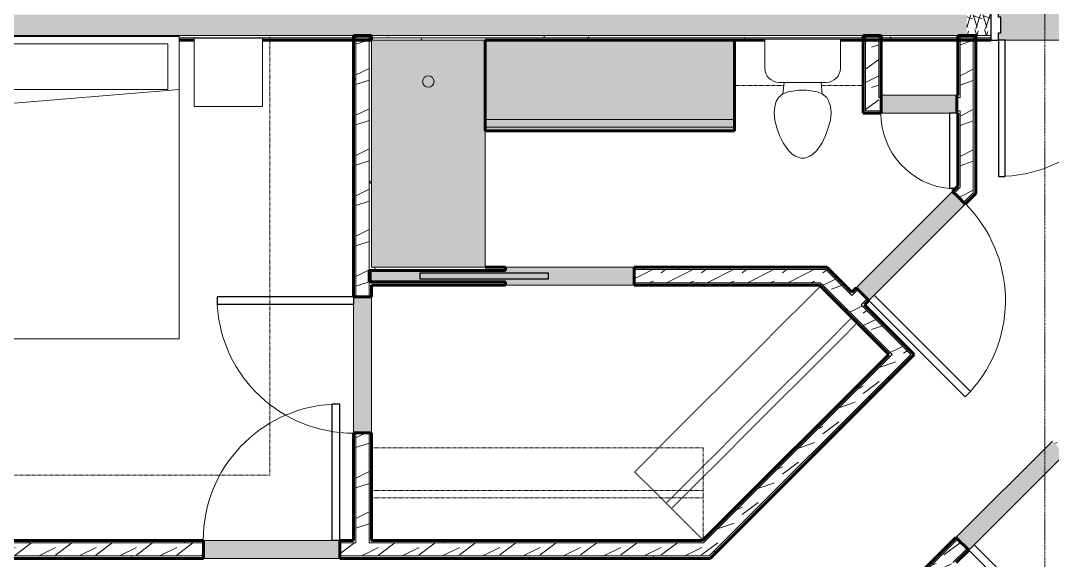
# Model space of a CAD drawing. Header units: inches. Extents: x -4169 to -1846, y 9706 to 12377.
# Drawn here: x -3751.7 to -3479.3, y 10207.1 to 10349.8 of the extents above; entities that cross this region are included whole.
import ezdxf

# ---------------------------------------------------------------- set-up
doc = ezdxf.new("R2010")
doc.units = ezdxf.units.IN
doc.header["$MEASUREMENT"] = 0
doc.linetypes.add('Dash', pattern=[0.25, 0.125, -0.125])
doc.linetypes.add('Grid Line 1_2_', pattern=[0.8749999999999999, 0.4999999999999999, -0.125, 0.125, -0.125])
for name, color, linetype, lineweight in [('0-1', 7, 'Continuous', 5), ('0-2', 90, 'Continuous', 18), ('A-DOOR', 31, 'Continuous', 18), ('A-DOOR-1', 250, 'Continuous', 9), ('A-DOOR-2', 130, 'Continuous', 30), ('A-DOOR-6', 31, 'Continuous', 30), ('A-DOOR-7', 31, 'Continuous', 9), ('A-DOOR-FRAM', 31, 'Continuous', 30), ('A-WALL', 113, 'Continuous', 18), ('A-WALL-1', 8, 'Continuous', 5), ('A-WALL-3', 50, 'Continuous', 60), ('A-WALL-4', 90, 'Continuous', 18), ('A-WALL-PATT-1', 250, 'Continuous', 9), ('A-WALL-PATT-2', 253, 'Continuous', 9), ('A-WALL-PATT-4', 111, 'Continuous', 9), ('I-FURN-1', 250, 'Continuous', 9), ('I-FURN-HDLN-1', 250, 'Dash', 9), ('I-WALL', 2, 'Continuous', 18), ('I-WALL-2', 2, 'Continuous', 5), ('I-WALL-3', 2, 'Continuous', 60), ('P-SANR-FIXT-1', 9, 'Continuous', 9), ('P-SANR-FIXT-2', 250, 'Continuous', 9), ('Q-CASE-1', 9, 'Continuous', 9), ('Q-CASE-2', 50, 'Continuous', 60), ('Q-CASE-3', 250, 'Continuous', 9), ('Q-CASE-HDLN-1', 250, 'Dash', 9), ('S-GRID-1', 1, 'Grid Line 1_2_', 9)]:
    doc.layers.add(name, color=color, linetype=linetype, lineweight=lineweight)
pattern_1 = [(0, (0, 0), (20.48, 5.12), [0.845, -14.515, 0.845, -14.515, -81.92]), (0, (0, 0), (20.48, 5.12), [-30.72, 0.845, -29.875, 0.845, -14.515, -35.84]), (0, (0, 0), (20.48, 5.12), [-76.8, 0.845, -9.395, 0.845, -24.755]), (120, (7.68, 2.56), (-14.67405006737632, 15.1762002695053), [0.8449999999999999, -14.515, 0.8449999999999999, -14.515, -81.91999999999999]), (120, (7.68, 2.56), (-14.67405006737632, 15.1762002695053), [-30.72, 0.8449999999999999, -29.875, 0.8449999999999999, -14.515, -35.84]), (120, (7.68, 2.56), (-14.67405006737632, 15.1762002695053), [-76.79999999999998, 0.8449999999999999, -9.394999999999998, 0.8449999999999999, -24.755]), (240, (10.24, 12.8), (-5.805949932623669, -20.2962002695053), [0.845, -14.515, 0.845, -14.515, -81.92]), (240, (10.24, 12.8), (-5.805949932623669, -20.2962002695053), [-30.72, 0.845, -29.875, 0.845, -14.515, -35.84]), (240, (10.24, 12.8), (-5.805949932623669, -20.2962002695053), [-76.8, 0.845, -9.395, 0.845, -24.755])]
pattern_2 = [(216.87, (4.265, 10.662), (31.98716190389133, 21.32545714244463), [5.331, -47.981]), (206.565, (10.662, 7.464), (-10.66247606731217, -10.66200980650436), [11.921, -11.921]), (198.435, (10.662, 2.132), (-21.3244936496746, -10.66258686177925), [6.743999999999999, -26.974])]
pattern_3 = [(161.57, (0.32, 0.32), (-2.560496184573631, -0.0005373861552858683), [0, -18.214, 2.022, 0]), (18.43, (-0.32, 0.32), (-2.560496184573631, 0.0005373861552860904), [0, -18.214, 2.022, 0]), (108.43, (0.32, 0.32), (1.279220909290681, -6.400876726295667), [6.069999999999999, -14.166]), (71.57, (-0.32, 0.32), (1.279220909290681, 6.400876726295667), [6.07, -14.166])]

# ---------------------------------------------------------------- blocks, each defined once
blk = doc.blocks.new('Single-Flush - 36_ x 84_-1372839-ENLARGED RCP - 3RD FLOOR PLAN')
at = {"layer": 'A-DOOR-1'}
blk.add_arc((18.00000000000094, 2.374999999999582), 36.06659275674493, 93.17885224191846, 179.9999999999998, dxfattribs=at)
at = {"layer": 'A-DOOR-2'}
for p, q in [((16, 2.374999999999781), (16, 38.38609708243906)), ((18.00000000000094, 38.38609708243906), (16, 38.38609708243906)), ((18.00000000000094, 2.374999999999781), (18.00000000000094, 38.38609708243906)), ((18.00000000000094, 2.374999999999781), (16, 2.374999999999781))]:
    blk.add_line(p, q, dxfattribs=at)
blk = doc.blocks.new('Bath Tub - Maestro - 60_x30_-1352617-ENLARGED RCP - 3RD FLOOR PLAN')
at = {"layer": 'P-SANR-FIXT-1'}
blk.add_hatch(color=256, dxfattribs=at).paths.add_polyline_path([(59.99999999999215, 29.9999999999948), (-1.500666257925331e-11, 30.00000000000886), (-2.216893335571512e-11, -5.286437954055144e-12), (59.99999999998499, -1.935518412210513e-11)], flags=0)
at = {"layer": 'P-SANR-FIXT-2'}
for p, q in [((2.451372438372345e-13, -3.304023721284463e-13), (2.451372438372345e-13, 29.99999999999973)), ((2.451372438372345e-13, 29.99999999999973), (60.00000000000029, 29.99999999999972)), ((60.00000000000029, 29.99999999999972), (60.00000000000029, -3.35731442646647e-13)), ((60.00000000000029, -3.35731442646647e-13), (2.451372438372345e-13, -3.304023721284463e-13))]:
    blk.add_line(p, q, dxfattribs=at)
for radius, start, end in [(1.5, 4.420971007234288e-13, 180.0000000000002), (1.499999999999998, 180.0000000000002, 359.9999999999994)]:
    blk.add_arc((10.93750000000022, 14.9999999999997), radius, start, end, dxfattribs=at)
blk = doc.blocks.new('Toilet-Domestic-3D - Toilet-Domestic-3D-1372870-ENLARGED RCP - 3RD FLOOR PLAN')
at = {"layer": 'P-SANR-FIXT-2'}
for p, q in [((-3.739764113511675, 10.00000000000013), (-2.739764113511752, 11.00000000000004)), ((-2.739764113511752, 11.00000000000004), (-1.873738709727293, 11.50000000000007)), ((-1.8737387097273, 11.50000000000006), (-0.5000000000001319, 12.00000000000002)), ((-0.5000000000001313, 12.00000000000002), (0.5000000000001497, 12.00000000000002)), ((0.5000000000001499, 12.00000000000002), (1.87373870972732, 11.50000000000006)), ((1.873738709727307, 11.50000000000006), (2.73976411351174, 11.00000000000005)), ((2.739764113511739, 11.00000000000005), (3.73976411351172, 10.00000000000006)), ((-5.127195089653483, 8.000000000000119), (-3.739764113511693, 10.0000000000001)), ((3.739764113511725, 10.00000000000005), (5.127195089653514, 8.00000000000006)), ((-6.787750874495902, 4.000000000000084), (-6.05981040596345, 6.000000000000223)), ((-6.059810405963483, 6.000000000000149), (-5.127195089653489, 8.000000000000112)), ((5.12719508965351, 8.000000000000068), (6.059810405963534, 6.000000000000026)), ((6.05981040596353, 6.000000000000034), (6.787750874495948, 3.999999999999969)), ((-7.325688514504693, 1.99238939618356), (-6.787750874495926, 4.000000000000002)), ((6.787750874495935, 4.000000000000014), (7.325688514504699, 1.99238939618353)), ((-7.50000000000002, -2.626845807189435e-14), (-7.325688514504699, 1.992389396183531)), ((7.325688514504699, 1.992389396183527), (7.50000000000002, -8.759659664292484e-14)), ((-7.412844257252363, -0.9961946980916817), (-7.50000000000002, -3.647082635893638e-14)), ((-7.235846299147757, -1.999999999999842), (-7.412844257252363, -0.9961946980916907)), ((-6.967897106716618, -2.999999999999916), (-7.235846299147756, -1.999999999999837)), ((7.235846299147753, -1.999999999999948), (6.967897106716618, -2.999999999999932)), ((7.412844257252371, -0.9961946980917603), (7.235846299147749, -1.999999999999968)), ((7.500000000000021, -7.083352582108447e-14), (7.412844257252374, -0.9961946980917403)), ((-6.401133212130356, -3.999999999999926), (-6.967897106716618, -2.999999999999912)), ((-5.209379619536154, -4.999999999999911), (-6.401133212130357, -3.999999999999923)), ((-3.835640909808955, -5.499999999999876), (-5.209379619536155, -4.99999999999991)), ((-4.861662917351556, -8.023778450744098), (-5.209379619536154, -4.999999999999911)), ((5.209379619536155, -4.999999999999937), (3.835640909808857, -5.499999999999933)), ((4.861662917351547, -8.023778450744098), (5.209379619536154, -4.999999999999936)), ((6.401133212130349, -3.999999999999955), (5.209379619536155, -4.999999999999936)), ((6.967897106716618, -2.999999999999936), (6.40113321213035, -3.999999999999953)), ((6.24999999999998, -8.023778450744098), (-6.250000000000018, -8.023778450744098)), ((-0.9999999999997728, -5.999999999999972), (-3.835640909808916, -5.499999999999884)), ((0.9999999999997808, -5.999999999999972), (-0.9999999999997728, -5.999999999999972)), ((3.835640909808861, -5.499999999999932), (0.9999999999997848, -5.999999999999972)), ((-9.976221549255797, -11.74999999999998), (-9.976221549255797, -19.47622154925572)), ((9.976221549255834, -19.47622154925572), (9.976221549255834, -11.74999999999989)), ((-9.976221549255797, -19.47622154925572), (9.976221549255834, -19.47622154925572))]:
    blk.add_line(p, q, dxfattribs=at)
for centre, radius, start, end in [((-6.249999999999996, -11.74999999999996), 3.726221549255814, 90.00000000000034, 180.0000000000004), ((6.250000000000004, -11.74999999999991), 3.726221549255821, 3.244165775092787e-13, 90.00000000000044)]:
    blk.add_arc(centre, radius, start, end, dxfattribs=at)
blk = doc.blocks.new('OD_CW_Upper Cabinet - OD_CW_Upper Cabinet-1867009-ENLARGED RCP - 3RD FLOOR PLAN')
at = {"layer": 'Q-CASE-HDLN-1'}
for p, q in [((0.7377049180327883, 11.99999999999999), (13.77857795177633, 11.99999999999999)), ((23.69683188429932, 11.99999999999999), (34.73770491801893, 11.99999999999999))]:
    blk.add_line(p, q, dxfattribs=at)
blk = doc.blocks.new('OD_CW_Base Cabinet - OD_CW_Base Cabinet-1834232-ENLARGED RCP - 3RD FLOOR PLAN')
at = {"layer": 'Q-CASE-1'}
for points in [[(0.7377049181443737, 3.000000000011596), (66.56503650951821, 3.000000000014324), (66.56503650951744, 24.00000000001841), (0.7377049181436063, 24.00000000001569)], [(64.33526004916523, 1.000000000015788), (66.56503650951838, 1.000000000015788), (66.5650365095183, 3.00000000001431), (0.7377049181444589, 3.000000000011581), (0.7377049181445442, 1.00000000001306), (30.56929200764955, 1.000000000014424)], [(64.33526004916531, 1.567457275086779e-11), (66.56503650951846, 1.567457275086779e-11), (66.56503650951838, 1.000000000015788), (0.7377049181445442, 1.00000000001306), (0.7377049181446295, 1.294608864554901e-11), (30.56929200764963, 1.43103306982084e-11)]]:
    blk.add_hatch(color=256, dxfattribs=at).paths.add_polyline_path(points, flags=0)
at = {"layer": 'Q-CASE-2'}
for p, q in [((66.56503650952217, 24.00000000000016), (0.7377049180327829, 24.00000000000016)), ((0.7377049180327883, 24.00000000000016), (0.7377049180327883, 1.225686219186177e-13)), ((66.56503650952217, 1.212363542890675e-13), (66.56503650952217, 24.00000000000016)), ((0.7377049180327883, 1.212363542890675e-13), (66.56503650952217, 1.212363542890675e-13))]:
    blk.add_line(p, q, dxfattribs=at)
at = {"layer": 'Q-CASE-3'}
for p, q in [((0.7377049180327488, 24.00000000000016), (0.7377049180327786, 2.999999999998593)), ((0.7377049180327488, 24.00000000000016), (66.56503650952213, 24.00000000000025)), ((66.56503650952216, 2.999999999998685), (66.56503650952213, 24.00000000000025)), ((0.7377049180327786, 2.999999999998592), (66.56503650952216, 2.999999999998685)), ((66.56503650952216, 1.000000000000221), (66.56503650952216, 2.999999999998671)), ((0.7377049180333131, 1.000000000000128), (66.56503650952216, 1.000000000000221)), ((0.7377049180327816, 1.000000000000128), (66.56503650952216, 1.000000000000221)), ((0.7377049180333145, 1.277504543030639e-13), (66.56503650952216, 2.207261241614498e-13)), ((66.56503650952216, 2.207261241614498e-13), (66.56503650952216, 1.000000000000221))]:
    blk.add_line(p, q, dxfattribs=at)
blk = doc.blocks.new('Pocket_Door_2385 - 34_ x 80_-1722045-ENLARGED RCP - 3RD FLOOR PLAN')
at = {"layer": 'A-DOOR-2'}
for p, q in [((-39.66666666666676, 0.7499999999999999), (-39.66666666666676, -0.7499999999999999)), ((-5.666666666666763, 0.7499999999999999), (-39.66666666666676, 0.7499999999999999)), ((-5.666666666666763, -0.7499999999999999), (-5.666666666666763, 0.7499999999999999)), ((-39.66666666666676, -0.7499999999999999), (-5.666666666666763, -0.7499999999999999))]:
    blk.add_line(p, q, dxfattribs=at)
blk = doc.blocks.new('OD_CW_Closet - OD_CW_Closet-1898209-ENLARGED RCP - 3RD FLOOR PLAN')
at = {"layer": 'Q-CASE-HDLN-1'}
for p, q in [((70.13228558693521, -1.510923272078225), (70.13228558693521, 23.99999999999991)), ((0.7377049180327883, 12.24453836396082), (70.13228558693521, 12.24453836396082)), ((0.7377049180327883, 10.24453836396082), (70.13228558693521, 10.24453836396082)), ((0.7377049180327883, -1.510923272078225), (70.13228558693521, -1.510923272078225))]:
    blk.add_line(p, q, dxfattribs=at)
blk = doc.blocks.new('OD_CW_Closet - OD_CW_Closet-1898139-ENLARGED RCP - 3RD FLOOR PLAN')
at = {"layer": 'Q-CASE-HDLN-1'}
for p, q in [((0.7377049180327883, 23.85790700940372), (0.7377049180327883, -0.4494745736915817)), ((0.7377049180327883, 12.77526271315414), (88.28883031236464, 12.77526271315414)), ((0.7377049180327883, 10.77526271315414), (88.28883031236464, 10.77526271315414)), ((0.7377049180327883, -0.4494745736915803), (88.28883031236464, -0.4494745736915803))]:
    blk.add_line(p, q, dxfattribs=at)
blk = doc.blocks.new('Bed-Standard - King 78_ x 80_-1242963-ENLARGED RCP - 3RD FLOOR PLAN')
at = {"layer": 'I-FURN-1'}
for p, q in [((49.68852459016404, 38.20491803278722), (-28.31147540983594, 38.20491803278722)), ((-28.31147540983594, 38.20491803278722), (-28.31147540983594, -41.79508196721271)), ((49.68852459016404, -41.79508196721271), (49.68852459016404, 38.20491803278722)), ((-25.31147540983479, 36.20491803278763), (-25.31147540983479, 24.20491803278797)), ((-25.31147540983479, 36.20491803278763), (46.6885245901642, 36.20491803278763)), ((46.6885245901642, 36.20491803278763), (46.6885245901642, 24.20491803278797)), ((49.68852459016473, 24.20491803278797), (-28.31147540983507, 17.62529919027933)), ((-25.31147540983479, 24.20491803278797), (46.6885245901642, 24.20491803278797)), ((-28.31147540983594, -41.79508196721271), (49.68852459016404, -41.79508196721271))]:
    blk.add_line(p, q, dxfattribs=at)
at = {"layer": 'I-FURN-HDLN-1'}
for p, q in [((-64.31147540983584, 38.2049180327874), (-64.31147540983584, -77.79508196721247)), ((73.68852459016391, -77.79508196721248), (73.68852459016391, 38.20491803278709)), ((-64.31147540983584, -77.79508196721248), (73.68852459016391, -77.79508196721248))]:
    blk.add_line(p, q, dxfattribs=at)
blk = doc.blocks.new('Table-Night Stand - 18_ x 18_ x 24_-1352623-ENLARGED RCP - 3RD FLOOR PLAN')
at = {"layer": 'I-FURN-1'}
for p, q in [((18.14699331848555, 17.99999999999999), (0.1469933184855234, 17.99999999999999)), ((0.1469933184855234, 17.99999999999999), (0.1469933184855234, -9.466330862652132e-30)), ((18.14699331848555, -9.466330862652132e-30), (18.14699331848555, 17.99999999999999)), ((0.1469933184855234, -9.466330862652132e-30), (18.14699331848555, -9.466330862652132e-30))]:
    blk.add_line(p, q, dxfattribs=at)
blk = doc.blocks.new('Single-Flush - CLOSET-1720256-ENLARGED RCP - 3RD FLOOR PLAN')
at = {"layer": 'A-DOOR-1'}
blk.add_arc((10.00000000000094, -2.374999999999451), 20.06659275674493, 179.9999999999998, 264.2799391018134, dxfattribs=at)
at = {"layer": 'A-DOOR-2'}
for p, q in [((7.999999999999998, -2.374999999999781), (7.999999999999998, -22.3416758591665)), ((10.00000000000094, -2.374999999999781), (7.999999999999998, -2.374999999999781)), ((10.00000000000094, -2.374999999999781), (10.00000000000094, -22.3416758591665)), ((10.00000000000094, -22.3416758591665), (7.999999999999998, -22.3416758591665))]:
    blk.add_line(p, q, dxfattribs=at)
blk = doc.blocks.new('CTR - 1st Phase - Unit Layouts_rvt-1-ENLARGED RCP - 3RD FLOOR PLAN')
at = {"layer": 'A-WALL-1'}
for points in [[(-3524.390495083734, 10325.30651028207), (-3504.502102226591, 10325.30651028207), (-3504.502102226591, 10330.05651028207), (-3524.502102226591, 10330.05651028207), (-3524.502102226591, 10325.30651028207)], [(-3527.768919539364, 10275.79272904878), (-3504.298736679709, 10299.26291190843), (-3504.298736679709, 10303.23423443456), (-3505.671832627285, 10304.60733038213), (-3531.127676749998, 10279.15148625941), (-3528.210861277604, 10276.23467078702)], [(-3504.298736679709, 10299.26291190844), (-3502.313075416648, 10301.2485731715), (-3504.298736679709, 10303.23423443456), (-3504.298736679709, 10301.69051490973)], [(-3659.07943381859, 10280.71439611083), (-3659.07943381859, 10283.71439611083), (-3659.704433816945, 10283.70997914971), (-3659.704433816945, 10280.71439611083)], [(-3589.704433816942, 10279.83939611083), (-3589.704433816942, 10284.58939611083), (-3623.704433816942, 10284.58939611083), (-3623.704433816942, 10283.71439611083), (-3659.079433817754, 10283.71439611083), (-3659.079433817754, 10280.71439611083), (-3623.704433816942, 10280.71439611083), (-3623.704433816942, 10279.83939611083), (-3599.24784672907, 10279.83939611083)], [(-3659.079433817753, 10240.7381745618), (-3659.07943381859, 10276.7381745618), (-3663.829433817757, 10276.7381745618), (-3663.829433817757, 10240.7381745618), (-3659.704433817753, 10240.7381745618)], [(-3501.392768555639, 10209.78503050703), (-3475.936924432925, 10235.24087462975), (-3479.295681643561, 10238.59963184039), (-3504.751525766276, 10213.14378771767), (-3501.83471029388, 10210.22697224527)], [(-3667.45443381775, 10207.58939611093), (-3667.45443381775, 10212.33939611093), (-3703.45443381775, 10212.33939611093), (-3703.45443381775, 10207.58939611093), (-3668.101755246321, 10207.58939611093)]]:
    blk.add_hatch(color=256, dxfattribs=at).paths.add_polyline_path(points, flags=0)
at = {"layer": 'A-WALL-PATT-1'}
h = blk.add_hatch(dxfattribs=at)
h.set_pattern_fill('FP_1', color=256, style=0, pattern_type=2)
h.set_pattern_definition(pattern_1)
h.paths.add_polyline_path([(-3500.173736679712, 10303.38791190843), (-3499.548736679712, 10304.01291190843), (-3499.548736679712, 10345.83939611052), (-3500.173736679712, 10345.83939611052), (-3500.173736679712, 10304.01291190843)], flags=0)
h = blk.add_hatch(dxfattribs=at)
h.set_pattern_fill('FP_1', color=256, style=0, pattern_type=2)
h.set_pattern_definition(pattern_1)
h.paths.add_polyline_path([(-3663.829433817753, 10207.58939611093), (-3663.204433817753, 10207.58939611093), (-3663.204433817753, 10208.21439611093), (-3663.829433817753, 10208.21439611093)], flags=0)
h.paths.add_polyline_path([(-3663.829433817753, 10211.71439611093), (-3663.204433817755, 10211.71439611093), (-3663.204433817755, 10240.7381745618), (-3663.829433817757, 10240.7381745618), (-3663.829433817753, 10211.91401420722)], flags=0)
h.paths.add_polyline_path([(-3663.204433817762, 10276.7381745618), (-3663.215739696044, 10344.58939611052), (-3663.829433817756, 10344.58939611052), (-3663.829433817757, 10276.7381745618)], flags=0)
h = blk.add_hatch(dxfattribs=at)
h.set_pattern_fill('FP_1', color=256, style=0, pattern_type=2)
h.set_pattern_definition(pattern_1)
h.paths.add_polyline_path([(-3659.704433817753, 10211.71439611093), (-3659.079433817753, 10211.71439611093), (-3659.079433817753, 10240.7381745618), (-3659.704433817753, 10240.7381745618), (-3659.704433817753, 10211.74066164992)], flags=0)
h.paths.add_polyline_path([(-3659.704433816945, 10276.7381745618), (-3659.07943381859, 10276.7381745618), (-3659.07943381859, 10280.46439611083), (-3659.704433816945, 10280.46439611083), (-3659.704433816945, 10279.83939611083)], flags=0)
h.paths.add_polyline_path([(-3659.07943381859, 10283.96439611083), (-3659.079433818589, 10344.58939611052), (-3659.704433816945, 10344.58939611052), (-3659.704433816945, 10283.96439611083), (-3659.579007754416, 10283.96439611083)], flags=0)
h = blk.add_hatch(dxfattribs=at)
h.set_pattern_fill('FP_1', color=256, style=0, pattern_type=2)
h.set_pattern_definition(pattern_1)
h.paths.add_polyline_path([(-3504.298736679709, 10305.09654285322), (-3503.673736679712, 10305.72154285322), (-3503.673736679712, 10325.93151028207), (-3504.298736679713, 10325.93151028207), (-3504.298736679709, 10305.72154285322)], flags=0)
h.paths.add_polyline_path([(-3504.298736679712, 10329.43151028207), (-3503.673736679712, 10329.43151028207), (-3503.673736679712, 10344.58939611052), (-3504.298736679712, 10344.58939611052), (-3504.298736679712, 10330.05651028207)], flags=0)
h = blk.add_hatch(dxfattribs=at)
h.set_pattern_fill('FP_1', color=256, style=0, pattern_type=2)
h.set_pattern_definition(pattern_1)
h.paths.add_polyline_path([(-3504.298736679712, 10329.43151028207), (-3504.298736679712, 10330.05651028207), (-3504.502102226591, 10330.05651028207), (-3504.502102226591, 10329.43151028207)], flags=0)
h = blk.add_hatch(dxfattribs=at)
h.set_pattern_fill('FP_1', color=256, style=0, pattern_type=2)
h.set_pattern_definition(pattern_1)
h.paths.add_polyline_path([(-3538.863683640273, 10283.96439611083), (-3538.238683640273, 10283.96439611083), (-3538.863683640273, 10284.58939611083), (-3589.704433816942, 10284.58939611083), (-3589.704433816942, 10283.96439611083), (-3539.122567116756, 10283.96439611083)], flags=0)
h.paths.add_polyline_path([(-3623.704433816942, 10283.96439611083), (-3623.704433816942, 10284.58939611083), (-3659.079433817754, 10284.58939611078), (-3659.073056266737, 10283.96439611083), (-3629.079433818575, 10283.96439611083)], flags=0)
h = blk.add_hatch(dxfattribs=at)
h.set_pattern_fill('FP_1', color=256, style=0, pattern_type=2)
h.set_pattern_definition(pattern_1)
h.paths.add_polyline_path([(-3516.667168793014, 10261.50899778709), (-3516.225227054772, 10261.95093952533), (-3529.359909797034, 10275.08562226759), (-3529.801851535274, 10274.64368052935), (-3517.109110531256, 10261.95093952533)], flags=0)
h.paths.add_polyline_path([(-3532.276725269428, 10277.1185542635), (-3531.834783531185, 10277.56049600174), (-3538.238683640271, 10283.96439611083), (-3539.122567116756, 10283.96439611084), (-3534.113683640273, 10278.95551263435)], flags=0)
h = blk.add_hatch(dxfattribs=at)
h.set_pattern_fill('FP_1', color=256, style=0, pattern_type=2)
h.set_pattern_definition(pattern_1)
h.paths.add_polyline_path([(-3589.704433816942, 10279.83939611083), (-3539.947314585065, 10279.83939611083), (-3540.572314585062, 10280.46439611083), (-3589.704433816942, 10280.46439611083)], flags=0)
h.paths.add_polyline_path([(-3659.079433817754, 10279.83939611083), (-3623.704433816942, 10279.83939611083), (-3623.704433816942, 10280.46439611083), (-3659.079433817754, 10280.46439611083)], flags=0)
h = blk.add_hatch(dxfattribs=at)
h.set_pattern_fill('FP_1', color=256, style=0, pattern_type=2)
h.set_pattern_definition(pattern_1)
h.paths.add_polyline_path([(-3522.500799737803, 10261.50899778709), (-3522.058857999561, 10261.95093952533), (-3539.947314585063, 10279.83939611083), (-3540.831198061546, 10279.83939611083), (-3530.229214150658, 10269.23741219994)], flags=0)
h = blk.add_hatch(dxfattribs=at)
h.set_pattern_fill('FP_1', color=256, style=0, pattern_type=2)
h.set_pattern_definition(pattern_1)
h.paths.add_polyline_path([(-3569.702886992684, 10207.58939611093), (-3515.783285316531, 10261.50899778709), (-3516.225227054772, 10261.95093952533), (-3570.586770469168, 10207.58939611093), (-3569.961770469167, 10207.58939611093)], flags=0)
h = blk.add_hatch(dxfattribs=at)
h.set_pattern_fill('FP_1', color=256, style=0, pattern_type=2)
h.set_pattern_definition(pattern_1)
h.paths.add_polyline_path([(-3522.873736679741, 10194.13769332771), (-3504.309584028033, 10212.70184597943), (-3504.751525766276, 10213.14378771767), (-3522.873736679741, 10195.0215768042), (-3522.873736679741, 10194.3965768042)], flags=0)
h.paths.add_polyline_path([(-3478.85373990532, 10238.15769010215), (-3469.897033897166, 10247.1143961103), (-3470.780917373649, 10247.1143961103), (-3479.295681643561, 10238.59963184039)], flags=0)
h = blk.add_hatch(dxfattribs=at)
h.set_pattern_fill('FP_1', color=256, style=0, pattern_type=2)
h.set_pattern_definition(pattern_1)
h.paths.add_polyline_path([(-3518.748736679741, 10192.42906238293), (-3507.579952891018, 10203.59784617165), (-3508.02189462926, 10204.03978790989), (-3518.748736679741, 10193.31294585941)], flags=0)
h.paths.add_polyline_path([(-3505.105079156866, 10206.07271990581), (-3501.392768555639, 10209.78503050703), (-3501.83471029388, 10210.22697224527), (-3505.547020895105, 10206.51466164405)], flags=0)
h.paths.add_polyline_path([(-3475.936924432925, 10235.24087462975), (-3468.188402952377, 10242.9893961103), (-3469.07228642886, 10242.9893961103), (-3476.378866171166, 10235.68281636799)], flags=0)
h = blk.add_hatch(dxfattribs=at)
h.set_pattern_fill('FP_1', color=256, style=0, pattern_type=2)
h.set_pattern_definition(pattern_1)
h.paths.add_polyline_path([(-3666.779782812102, 10211.71439611093), (-3663.829433817753, 10211.71439611093), (-3663.829433817757, 10212.33939611094), (-3667.45443381775, 10212.33939611093), (-3667.45443381775, 10211.71439611093)], flags=0)
h.paths.add_polyline_path([(-3852.237915708008, 10211.71439611093), (-3703.45443381775, 10211.71439611093), (-3703.45443381775, 10212.33939611093), (-3852.473736679699, 10212.33939611093), (-3852.473736679699, 10211.71439611093)], flags=0)
h = blk.add_hatch(dxfattribs=at)
h.set_pattern_fill('FP_1', color=256, style=0, pattern_type=2)
h.set_pattern_definition(pattern_1)
h.paths.add_polyline_path([(-3575.795401413955, 10211.71439611093), (-3572.295401413956, 10211.71439611093), (-3571.670401413955, 10212.33939611093), (-3659.079433817753, 10212.33939611093), (-3659.079433817753, 10211.71439611093), (-3576.017749640657, 10211.71439611093)], flags=0)
h = blk.add_hatch(dxfattribs=at)
h.set_pattern_fill('FP_1', color=256, style=0, pattern_type=2)
h.set_pattern_definition(pattern_1)
h.paths.add_polyline_path([(-3663.829433817753, 10207.58939611093), (-3663.829433817753, 10208.21439611093), (-3667.45443381775, 10208.21439611093), (-3667.45443381775, 10207.58939611093), (-3666.779782812102, 10207.58939611093)], flags=0)
h.paths.add_polyline_path([(-3852.230898492438, 10207.58939611093), (-3703.45443381775, 10207.58939611093), (-3703.45443381775, 10208.21439611093), (-3852.4737366797, 10208.21439611093), (-3852.4737366797, 10207.58939611093)], flags=0)
h = blk.add_hatch(dxfattribs=at)
h.set_pattern_fill('FP_1', color=256, style=0, pattern_type=2)
h.set_pattern_definition(pattern_1)
h.paths.add_polyline_path([(-3570.586770469168, 10207.58939611093), (-3569.961770469167, 10208.21439611093), (-3663.204433817753, 10208.21439611093), (-3663.204433817753, 10207.58939611093), (-3571.411517937473, 10207.58939611093)], flags=0)
at = {"layer": 'A-WALL-PATT-2'}
h = blk.add_hatch(dxfattribs=at)
h.set_pattern_fill('FP_2', color=256, style=0, pattern_type=2)
h.set_pattern_definition(pattern_2)
h.paths.add_polyline_path([(-3659.704433817753, 10208.21439611093), (-3659.704433817753, 10240.7381745618), (-3663.204433817755, 10240.7381745618), (-3663.204433817755, 10208.21439611093)], flags=0)
h.paths.add_polyline_path([(-3663.204433817762, 10276.7381745618), (-3659.704433817761, 10276.7381745618), (-3659.704433816945, 10344.58939611052), (-3663.133726747037, 10344.58939611052), (-3663.204433817761, 10345.83939611052), (-3663.204433817761, 10309.45424403872)], flags=0)
h = blk.add_hatch(dxfattribs=at)
h.set_pattern_fill('FP_2', color=256, style=0, pattern_type=2)
h.set_pattern_definition(pattern_2)
h.paths.add_polyline_path([(-3502.755017154891, 10301.69051490973), (-3500.173736679712, 10304.27179538492), (-3500.173736679712, 10345.83939611052), (-3501.923736679714, 10345.83939611052), (-3501.923736679714, 10344.58939611052), (-3503.673736679712, 10344.58939611052), (-3503.673736679712, 10302.60923443456)], flags=0)
h = blk.add_hatch(dxfattribs=at)
h.set_pattern_fill('FP_2', color=256, style=0, pattern_type=2)
h.set_pattern_definition(pattern_2)
h.paths.add_polyline_path([(-3528.627102226591, 10325.93151028207), (-3525.127102226591, 10325.93151028207), (-3525.12710222659, 10344.58939611052), (-3528.627102226591, 10344.58939611052)], flags=0)
h = blk.add_hatch(dxfattribs=at)
h.set_pattern_fill('FP_2', color=256, style=0, pattern_type=2)
h.set_pattern_definition(pattern_2)
h.paths.add_polyline_path([(-3529.801851535274, 10274.64368052935), (-3528.210861277604, 10276.23467078702), (-3530.685735011757, 10278.70954452117), (-3532.276725269428, 10277.1185542635), (-3530.243793273517, 10275.08562226759)], flags=0)
h.paths.add_polyline_path([(-3503.673736679712, 10302.60923443456), (-3503.673736679712, 10305.72154285322), (-3505.229890889043, 10304.16538864389), (-3504.298736679709, 10303.23423443456)], flags=0)
h = blk.add_hatch(dxfattribs=at)
h.set_pattern_fill('FP_2', color=256, style=0, pattern_type=2)
h.set_pattern_definition(pattern_2)
h.paths.add_polyline_path([(-3589.704433816942, 10280.46439611083), (-3535.622567116757, 10280.46439611084), (-3539.122567116756, 10283.96439611083), (-3589.704433816942, 10283.96439611083)], flags=0)
h.paths.add_polyline_path([(-3659.079433817754, 10280.46439611083), (-3623.704433817184, 10280.46439611083), (-3623.704433816942, 10280.71439611083), (-3659.704433816945, 10280.71439611083), (-3659.704433816945, 10280.46439611083)], flags=0)
h.paths.add_polyline_path([(-3659.704433816945, 10283.71439611083), (-3623.704433816942, 10283.71439611083), (-3623.704433816942, 10283.96439611083), (-3659.704433816945, 10283.96439611083)], flags=0)
h = blk.add_hatch(dxfattribs=at)
h.set_pattern_fill('FP_2', color=256, style=0, pattern_type=2)
h.set_pattern_definition(pattern_2)
h.paths.add_polyline_path([(-3521.61691626132, 10261.50899778709), (-3519.142042527167, 10263.98387152124), (-3535.622567116757, 10280.46439611083), (-3540.572314585062, 10280.46439611083), (-3522.058857999561, 10261.95093952533)], flags=0)
h = blk.add_hatch(dxfattribs=at)
h.set_pattern_fill('FP_2', color=256, style=0, pattern_type=2)
h.set_pattern_definition(pattern_2)
h.paths.add_polyline_path([(-3572.295401413956, 10208.21439611093), (-3569.961770469167, 10208.21439611093), (-3516.667168793014, 10261.50899778709), (-3519.162021453906, 10263.9638925945), (-3574.911517937472, 10208.21439611093)], flags=0)
h = blk.add_hatch(dxfattribs=at)
h.set_pattern_fill('FP_2', color=256, style=0, pattern_type=2)
h.set_pattern_definition(pattern_2)
h.paths.add_polyline_path([(-3519.37373667974, 10192.68794585941), (-3501.83471029388, 10210.22697224527), (-3504.309584028033, 10212.70184597943), (-3519.37373667974, 10197.63769332772), (-3519.37373667974, 10192.73944537532)], flags=0)
h.paths.add_polyline_path([(-3476.378866171166, 10235.68281636799), (-3468.447286428859, 10243.6143961103), (-3473.397033897166, 10243.6143961103), (-3478.85373990532, 10238.15769010215)], flags=0)
h = blk.add_hatch(dxfattribs=at)
h.set_pattern_fill('FP_2', color=256, style=0, pattern_type=2)
h.set_pattern_definition(pattern_2)
h.paths.add_polyline_path([(-3852.4737366797, 10208.21439611093), (-3703.45443381775, 10208.21439611093), (-3703.45443381775, 10211.71439611093), (-3852.473736679699, 10211.71439611093), (-3852.473736679699, 10208.91216444179)], flags=0)
h.paths.add_polyline_path([(-3663.204433817755, 10208.21439611093), (-3663.204433817755, 10211.71439611093), (-3667.45443381775, 10211.71439611093), (-3667.45443381775, 10208.21439611093), (-3663.829433817753, 10208.21439611093)], flags=0)
h = blk.add_hatch(dxfattribs=at)
h.set_pattern_fill('FP_2', color=256, style=0, pattern_type=2)
h.set_pattern_definition(pattern_2)
h.paths.add_polyline_path([(-3574.911517937472, 10208.21439611093), (-3571.411517937473, 10211.71439611093), (-3659.704433817753, 10211.71439611093), (-3659.704433817753, 10208.21439611093), (-3575.795401413949, 10208.21439611093)], flags=0)
at = {"layer": 'A-WALL-3'}
for p, q in [((-3663.829433817752, 10276.73817456179), (-3663.829433817756, 10345.83939611056)), ((-3663.829433817756, 10345.83939611056), (-3659.079433817756, 10345.83939611056)), ((-3659.079433817756, 10345.83939611056), (-3659.079433817756, 10344.58939611076)), ((-3529.252102226586, 10325.30651028206), (-3529.252102226585, 10345.83939611056)), ((-3529.252102226585, 10345.83939611056), (-3524.502102226585, 10345.83939611056)), ((-3524.502102226585, 10345.83939611056), (-3524.502102226586, 10325.30651028206)), ((-3504.298736679708, 10330.05651028206), (-3504.298736679709, 10345.83939611057)), ((-3504.298736679709, 10345.83939611057), (-3499.548736679709, 10345.83939611057)), ((-3499.548736679709, 10345.83939611057), (-3499.548736679707, 10304.01291190842)), ((-3504.502102226587, 10325.30651028206), (-3504.502102226587, 10330.05651028206)), ((-3504.502102226587, 10330.05651028206), (-3504.298736679708, 10330.05651028206)), ((-3524.502102226586, 10325.30651028206), (-3529.252102226586, 10325.30651028206)), ((-3504.298736679708, 10325.30651028206), (-3504.502102226587, 10325.30651028206)), ((-3504.298736679707, 10305.98042632969), (-3504.298736679709, 10325.30651028206)), ((-3505.67183262728, 10304.60733038212), (-3504.298736679707, 10305.98042632969)), ((-3504.298736679707, 10303.23423443454), (-3505.67183262728, 10304.60733038212)), ((-3499.548736679707, 10304.01291190842), (-3502.313075416644, 10301.24857317148)), ((-3502.313075416644, 10301.24857317148), (-3504.298736679707, 10303.23423443454)), ((-3659.079433817752, 10283.71439611082), (-3659.704433816937, 10283.71439611082)), ((-3659.704433816937, 10283.71439611082), (-3659.704433816937, 10280.71439611082)), ((-3623.704433816937, 10283.71439611082), (-3659.079433817752, 10283.71439611082)), ((-3629.079433818571, 10284.58939611082), (-3623.704433816938, 10284.58939611082)), ((-3623.704433816938, 10284.58939611082), (-3623.704433816937, 10283.71439611082)), ((-3589.704433816937, 10284.58939611082), (-3538.863683640269, 10284.58939611082)), ((-3589.704433816937, 10279.83939611082), (-3589.704433816937, 10284.58939611082)), ((-3538.863683640269, 10284.58939611082), (-3538.238683640267, 10283.96439611082)), ((-3538.238683640267, 10283.96439611082), (-3534.113683640269, 10279.83939611082)), ((-3659.704433816937, 10280.71439611082), (-3659.079433817752, 10280.71439611082)), ((-3659.079433817752, 10280.71439611082), (-3623.704433816937, 10280.71439611082)), ((-3659.079433817752, 10279.83939611082), (-3659.079433817752, 10276.73817456179)), ((-3623.704433816937, 10279.83939611082), (-3659.079433817752, 10279.83939611082)), ((-3623.704433816937, 10280.71439611082), (-3623.704433816937, 10279.83939611082)), ((-3540.831198061541, 10279.83939611082), (-3589.704433816937, 10279.83939611082)), ((-3522.500799737798, 10261.50899778707), (-3540.831198061541, 10279.83939611082)), ((-3534.113683640269, 10279.83939611082), (-3532.276725269422, 10278.00243773997)), ((-3659.079433817752, 10276.73817456179), (-3663.829433817752, 10276.73817456179)), ((-3532.276725269422, 10278.00243773997), (-3531.127676749994, 10279.1514862594)), ((-3531.127676749994, 10279.1514862594), (-3527.768919539357, 10275.79272904876)), ((-3527.768919539357, 10275.79272904876), (-3528.917968058787, 10274.64368052934)), ((-3528.917968058787, 10274.64368052934), (-3519.142042527162, 10264.86775499771)), ((-3519.142042527163, 10264.86775499771), (-3516.225227054767, 10261.95093952532)), ((-3571.67040141395, 10212.33939611092), (-3522.500799737798, 10261.50899778708)), ((-3515.783285316526, 10261.50899778708), (-3569.702886992679, 10207.58939611092)), ((-3516.225227054767, 10261.95093952532), (-3515.783285316526, 10261.50899778708)), ((-3663.829433817748, 10212.33939611092), (-3663.82943381775, 10240.73817456179)), ((-3663.82943381775, 10240.73817456179), (-3659.07943381775, 10240.73817456179)), ((-3659.07943381775, 10240.73817456179), (-3659.079433817748, 10212.33939611092)), ((-3852.473736679694, 10212.33939611092), (-3703.454433817745, 10212.33939611092)), ((-3703.454433817745, 10212.33939611092), (-3703.454433817745, 10207.58939611092)), ((-3667.454433817745, 10212.33939611092), (-3663.829433817748, 10212.33939611092)), ((-3667.454433817745, 10207.58939611092), (-3667.454433817745, 10212.33939611092)), ((-3659.079433817748, 10212.33939611092), (-3571.67040141395, 10212.33939611092)), ((-3518.748736679736, 10199.14657680419), (-3504.75152576627, 10213.14378771766)), ((-3504.75152576627, 10213.14378771766), (-3501.392768555634, 10209.78503050702)), ((-3501.392768555634, 10209.78503050702), (-3504.66313741862, 10206.51466164403)), ((-3703.454433817745, 10207.58939611092), (-3852.473736679694, 10207.58939611092)), ((-3663.829433817748, 10207.58939611092), (-3667.454433817745, 10207.58939611092)), ((-3663.204433817748, 10207.58939611092), (-3663.829433817748, 10207.58939611092)), ((-3659.079433817748, 10207.58939611092), (-3663.204433817748, 10207.58939611092)), ((-3576.42040141395, 10207.58939611092), (-3659.079433817748, 10207.58939611092)), ((-3570.586770469163, 10207.58939611092), (-3576.42040141395, 10207.58939611092)), ((-3569.702886992679, 10207.58939611092), (-3570.586770469163, 10207.58939611092))]:
    blk.add_line(p, q, dxfattribs=at)
at = {"layer": 'A-WALL-4'}
for p, q in [((-3663.204433817756, 10345.83939611056), (-3663.204433817752, 10276.73817456179)), ((-3659.704433817756, 10345.83939611056), (-3659.704433816941, 10283.96439611082)), ((-3528.627102226585, 10345.83939611056), (-3528.627102226586, 10325.93151028206)), ((-3525.127102226585, 10345.83939611056), (-3525.127102226586, 10329.43151028206)), ((-3503.673736679709, 10345.83939611057), (-3503.673736679708, 10329.43151028206)), ((-3500.173736679709, 10345.83939611057), (-3500.173736679707, 10304.2717953849)), ((-3525.127102226586, 10329.43151028206), (-3524.502102226586, 10329.43151028206)), ((-3504.502102226587, 10330.05651028206), (-3524.502102226586, 10330.05651028206)), ((-3504.502102226587, 10329.43151028206), (-3504.298736679708, 10329.43151028206)), ((-3504.298736679708, 10329.43151028206), (-3503.673736679708, 10329.43151028206)), ((-3528.627102226586, 10325.93151028206), (-3525.127102226586, 10325.93151028206)), ((-3525.127102226586, 10325.93151028206), (-3524.502102226586, 10325.93151028206)), ((-3504.502102226587, 10325.93151028206), (-3504.298736679708, 10325.93151028206)), ((-3504.298736679709, 10325.93151028206), (-3503.673736679708, 10325.93151028206)), ((-3503.673736679708, 10325.93151028206), (-3503.673736679707, 10305.72154285321)), ((-3524.502102226586, 10325.30651028206), (-3504.502102226587, 10325.30651028206)), ((-3505.671832627278, 10304.60733038212), (-3531.127676749993, 10279.1514862594)), ((-3504.298736679707, 10305.09654285321), (-3505.229890889038, 10304.16538864387)), ((-3504.298736679707, 10305.09654285321), (-3503.673736679707, 10305.72154285321)), ((-3502.755017154886, 10301.69051490972), (-3500.173736679707, 10304.2717953849)), ((-3502.313075416643, 10301.24857317148), (-3504.298736679705, 10299.26291190842)), ((-3527.768919539358, 10275.79272904876), (-3504.298736679704, 10299.26291190842)), ((-3659.704433816941, 10283.96439611082), (-3659.079433817752, 10283.96439611082)), ((-3623.704433816937, 10283.96439611082), (-3659.079433817752, 10283.96439611082)), ((-3589.704433816938, 10284.58939611082), (-3623.704433816937, 10284.58939611082)), ((-3539.122567116751, 10283.96439611082), (-3589.704433816937, 10283.96439611082)), ((-3535.622567116753, 10280.46439611082), (-3539.122567116751, 10283.96439611082)), ((-3659.704433816989, 10280.46439611082), (-3659.704433817752, 10276.73817456179)), ((-3659.704433816989, 10280.46439611082), (-3659.079433817752, 10280.46439611082)), ((-3623.704433816937, 10280.46439611082), (-3659.079433817752, 10280.46439611082)), ((-3623.704433816937, 10279.83939611082), (-3589.704433816938, 10279.83939611082)), ((-3540.572314585058, 10280.46439611082), (-3589.704433816937, 10280.46439611082)), ((-3539.94731458506, 10279.83939611082), (-3540.572314585058, 10280.46439611082)), ((-3522.058857999557, 10261.95093952532), (-3539.947314585059, 10279.83939611082)), ((-3534.997567116754, 10279.83939611082), (-3535.622567116753, 10280.46439611082)), ((-3532.276725269423, 10277.11855426349), (-3534.997567116752, 10279.83939611082)), ((-3663.829433817752, 10276.73817456179), (-3663.82943381775, 10240.73817456179)), ((-3659.07943381775, 10240.73817456179), (-3659.079433817752, 10276.73817456179)), ((-3531.834783531181, 10277.56049600173), (-3532.276725269422, 10277.11855426349)), ((-3530.685735011752, 10278.70954452116), (-3531.834783531181, 10277.56049600173)), ((-3529.359909797028, 10275.08562226758), (-3529.801851535269, 10274.64368052934)), ((-3519.583984265404, 10264.42581325947), (-3529.80185153527, 10274.64368052934)), ((-3528.210861277599, 10276.23467078701), (-3529.359909797028, 10275.08562226758)), ((-3519.142042527162, 10263.98387152123), (-3519.583984265405, 10264.42581325947)), ((-3516.66716879301, 10261.50899778707), (-3519.142042527162, 10263.98387152123)), ((-3521.616916261316, 10261.50899778707), (-3571.411517937468, 10211.71439611092)), ((-3516.66716879301, 10261.50899778707), (-3569.961770469163, 10208.21439611092)), ((-3521.616916261315, 10261.50899778707), (-3522.058857999557, 10261.95093952532)), ((-3663.20443381775, 10240.73817456178), (-3663.204433817748, 10211.71439611092)), ((-3659.70443381775, 10240.73817456179), (-3659.704433817748, 10211.71439611092)), ((-3479.295681643557, 10238.59963184037), (-3504.751525766271, 10213.14378771766)), ((-3501.392768555634, 10209.78503050702), (-3475.936924432921, 10235.24087462974)), ((-3703.454433817745, 10211.71439611092), (-3852.473736679695, 10211.71439611092)), ((-3667.454433817745, 10212.33939611092), (-3703.454433817745, 10212.33939611092)), ((-3663.829433817748, 10211.71439611092), (-3667.454433817745, 10211.71439611092)), ((-3663.829433817748, 10211.71439611092), (-3663.204433817748, 10211.71439611092)), ((-3659.704433817748, 10211.71439611092), (-3659.079433817748, 10211.71439611092)), ((-3659.079433817748, 10211.71439611092), (-3572.29540141395, 10211.71439611092)), ((-3572.295401413951, 10211.71439611092), (-3571.411517937467, 10211.71439611092)), ((-3518.748736679736, 10198.2626933277), (-3504.309584028028, 10212.70184597942)), ((-3505.547020895102, 10206.51466164403), (-3501.834710293875, 10210.22697224526)), ((-3703.454433817745, 10208.21439611092), (-3852.473736679695, 10208.21439611092)), ((-3703.454433817745, 10207.58939611092), (-3667.454433817745, 10207.58939611092)), ((-3663.829433817748, 10208.21439611092), (-3667.454433817745, 10208.21439611092)), ((-3663.829433817747, 10208.21439611092), (-3663.204433817748, 10208.21439611092)), ((-3663.204433817748, 10208.21439611092), (-3659.704433817748, 10208.21439611092)), ((-3659.704433817748, 10208.21439611092), (-3659.079433817749, 10208.21439611092)), ((-3659.079433817748, 10208.21439611092), (-3575.79540141395, 10208.21439611092)), ((-3575.79540141395, 10208.21439611092), (-3574.911517937467, 10208.21439611092)), ((-3574.911517937467, 10208.21439611092), (-3569.961770469163, 10208.21439611092))]:
    blk.add_line(p, q, dxfattribs=at)
at = {"layer": '0-2'}
for name, p in [('Bed-Standard - King 78_ x 80_-1242963-ENLARGED RCP - 3RD FLOOR PLAN', (-3759.594568236308, 10307.3844780722)), ('Table-Night Stand - 18_ x 18_ x 24_-1352623-ENLARGED RCP - 3RD FLOOR PLAN', (-3706.053036964619, 10327.08939610495)), ('OD_CW_Base Cabinet - OD_CW_Base Cabinet-1834232-ENLARGED RCP - 3RD FLOOR PLAN', (-3629.817138736719, 10320.58939611032)), ('OD_CW_Upper Cabinet - OD_CW_Upper Cabinet-1867009-ENLARGED RCP - 3RD FLOOR PLAN', (-3563.989807145607, 10320.58939610834)), ('Single-Flush - CLOSET-1720256-ENLARGED RCP - 3RD FLOOR PLAN', (-3514.502102226587, 10327.68151028206)), ('Pocket_Door_2385 - 34_ x 80_-1722045-ENLARGED RCP - 3RD FLOOR PLAN', (-3606.704433816937, 10282.21439611082)), ('Single-Flush - 36_ x 84_-1372839-ENLARGED RCP - 3RD FLOOR PLAN', (-3685.454433817745, 10209.96439611092))]:
    blk.add_blockref(name, p, dxfattribs=at)
for name, p, rotation in [('Toilet-Domestic-3D - Toilet-Domestic-3D-1372870-ENLARGED RCP - 3RD FLOOR PLAN', (-3545.252102227566, 10325.41317455943), 180), ('Bath Tub - Maestro - 60_x30_-1352617-ENLARGED RCP - 3RD FLOOR PLAN', (-3659.079433818584, 10344.58939611077), 270.0000000000131), ('Single-Flush - 36_ x 84_-1372839-ENLARGED RCP - 3RD FLOOR PLAN', (-3516.720376083319, 10290.20002971544), 225.0000000000024), ('OD_CW_Closet - OD_CW_Closet-1898209-ENLARGED RCP - 3RD FLOOR PLAN', (-3538.94972633619, 10279.00119668554), 225.0000000000069), ('Single-Flush - 36_ x 84_-1372839-ENLARGED RCP - 3RD FLOOR PLAN', (-3661.454433817752, 10258.73817456179), 90.00000000000318), ('OD_CW_Closet - OD_CW_Closet-1898139-ENLARGED RCP - 3RD FLOOR PLAN', (-3570.790603505369, 10236.33939611087), 180), ('Single-Flush - 36_ x 84_-1372839-ENLARGED RCP - 3RD FLOOR PLAN', (-3490.344225099595, 10224.1923311737), 225.000000000005)]:
    blk.add_blockref(name, p, dxfattribs=dict(at, rotation=rotation))
blk = doc.blocks.new('CTR - 1st Phase - Shell_rvt-1-ENLARGED RCP - 3RD FLOOR PLAN')
at = {"layer": 'S-GRID-1'}
blk.add_line((-3481.323736679715, 9836.179692344092), (-3481.323736679694, 12344.54045190506), dxfattribs=at)
blk = doc.blocks.new('HOLLOW METAL - UNIT DOOR-2125825-ENLARGED RCP - 3RD FLOOR PLAN')
at = {"layer": 'A-DOOR-6'}
for p, q in [((17.99999999999985, 40.24999999999997), (16.24999999999985, 40.24999999999997)), ((16.24999999999985, 40.24999999999997), (16.2499999999999, 4.249999999999965)), ((17.9999999999999, 4.249999999999971), (17.99999999999985, 40.24999999999997)), ((16.2499999999999, 4.249999999999965), (17.9999999999999, 4.249999999999971))]:
    blk.add_line(p, q, dxfattribs=at)
at = {"layer": 'A-DOOR-7'}
blk.add_arc((17.99999999999991, 4.249999999999967), 35.99999999999997, 90.00000000000044, 180.0000000000005, dxfattribs=at)
at = {"layer": 'A-DOOR-FRAM'}
for p, q in [((-18.00000000000011, 4.249999999999995), (-20.0000000000001, 4.249999999999995)), ((-20.0000000000001, 4.249999999999995), (-20.0000000000001, -3.75000000000001)), ((-18.00000000000011, 2.312500000000002), (-18.00000000000011, 4.249999999999995)), ((17.99999999999989, 4.249999999999995), (17.99999999999989, 2.312500000000002)), ((19.99999999999988, 4.249999999999995), (17.99999999999989, 4.249999999999995)), ((19.99999999999988, -3.750000000000011), (19.99999999999988, 4.249999999999995)), ((-17.37500000000012, 2.312500000000002), (-18.00000000000011, 2.312500000000002)), ((-17.37500000000012, -1.812500000000015), (-17.37500000000012, 2.312500000000002)), ((17.99999999999989, 2.312500000000002), (17.37499999999992, 2.312500000000002)), ((17.37499999999992, 2.312500000000002), (17.37499999999992, -1.812500000000015)), ((-18.00000000000011, -3.750000000000011), (-18.00000000000011, -1.812500000000015)), ((-18.00000000000011, -1.812500000000015), (-17.37500000000012, -1.812500000000015)), ((17.37499999999992, -1.812500000000015), (17.99999999999989, -1.812500000000015)), ((17.99999999999989, -1.812500000000015), (17.99999999999989, -3.750000000000011)), ((-20.0000000000001, -3.750000000000011), (-18.00000000000011, -3.750000000000011)), ((17.99999999999989, -3.750000000000011), (19.99999999999988, -3.750000000000011))]:
    blk.add_line(p, q, dxfattribs=at)

msp = doc.modelspace()

# ---------------------------------------------------------------- hatches: boundary and pattern name
at = {"layer": 'A-WALL-PATT-4'}
h = msp.add_hatch(dxfattribs=at)
h.set_pattern_fill('FP_4', color=256, style=0, pattern_type=2)
h.set_pattern_definition(pattern_3)
h.paths.add_polyline_path([(-3852.473736679699, 10345.83939611052), (-3501.923736679714, 10345.83939611052), (-3501.923736679714, 10351.33939611052), (-3852.473736679699, 10351.33939611052), (-3852.473736679699, 10349.67107587749)], flags=0)
h = msp.add_hatch(dxfattribs=at)
h.set_pattern_fill('FP_4', color=256, style=0, pattern_type=2)
h.set_pattern_definition(pattern_3)
h.paths.add_polyline_path([(-3417.923736679715, 10345.83939611051), (-3416.673736679715, 10345.86017403605), (-3416.673736679715, 10351.33939611051), (-3455.523736679711, 10351.33939611052), (-3455.523736679711, 10345.83939611051), (-3430.418006521491, 10345.83939611051)], flags=0)
h.paths.add_polyline_path([(-3497.949942604523, 10345.83939611052), (-3495.523736679711, 10345.83939611052), (-3495.523736679711, 10351.33939611052), (-3501.923736679714, 10351.33161235733), (-3501.923736679714, 10345.83939611058), (-3500.173736679712, 10345.83939611058)], flags=0)
h = msp.add_hatch(dxfattribs=at)
h.set_pattern_fill('FP_1', color=256, style=0, pattern_type=2)
h.set_pattern_definition(pattern_1)
h.paths.add_polyline_path([(-3531.715910646039, 10345.21439611052), (-3501.923736679714, 10345.21439611052), (-3501.923736679714, 10345.83939611052), (-3663.204433817761, 10345.83939611052), (-3663.169080282399, 10345.21439611052), (-3535.275880678312, 10345.21439611052)], flags=0)
h.paths.add_polyline_path([(-3851.848736679699, 10345.21439611052), (-3787.906043646188, 10345.21439611052), (-3787.906043646188, 10345.58939610502), (-3709.906043646131, 10345.58939610502), (-3709.906043646131, 10345.21439611052), (-3663.204433817761, 10345.21439611052), (-3663.204433817761, 10345.83939611052), (-3852.473736679699, 10345.83939611052), (-3852.465018320962, 10345.21439611052)], flags=0)
h = msp.add_hatch(dxfattribs=at)
h.set_pattern_fill('FP_1', color=256, style=0, pattern_type=2)
h.set_pattern_definition(pattern_1)
h.paths.add_polyline_path([(-3531.715910646039, 10344.58939611052), (-3501.923736679714, 10344.58939611052), (-3501.923736679714, 10345.21439611052), (-3663.169080282399, 10345.21439611052), (-3663.133726747037, 10344.58939611052), (-3555.228323776824, 10344.58939611052), (-3555.228323776824, 10344.88939610869), (-3535.275880678312, 10344.88939610869), (-3535.275880678312, 10344.58939611052)], flags=0)
h.paths.add_polyline_path([(-3852.473736679699, 10344.58939611052), (-3807.837882088371, 10344.58939611052), (-3807.837882088371, 10345.08939610504), (-3789.837882088359, 10345.08939610504), (-3789.837882088359, 10344.58939611052), (-3787.906043646188, 10344.58939611052), (-3787.906043646188, 10345.21439611052), (-3852.473736679699, 10345.21439611052)], flags=0)
h.paths.add_polyline_path([(-3687.906043646134, 10344.58939611052), (-3663.204433817761, 10344.58939611052), (-3663.204433817761, 10345.21439611052), (-3709.906043646131, 10345.21439611052), (-3709.906043646131, 10344.58939611052), (-3705.906043646147, 10344.58939611052), (-3705.906043646147, 10345.08939610496), (-3687.906043646134, 10345.08939610496)], flags=0)
h = msp.add_hatch(dxfattribs=at)
h.set_pattern_fill('FP_1', color=256, style=0, pattern_type=2)
h.set_pattern_definition(pattern_1)
h.paths.add_polyline_path([(-3415.058568045069, 10345.21439611051), (-3414.6737366789, 10345.21439611051), (-3414.6737366789, 10345.83939611051), (-3455.523736679711, 10345.83939611051), (-3455.523736679711, 10345.21439611052), (-3416.673736679715, 10345.21439611051)], flags=0)
h.paths.add_polyline_path([(-3495.523736679711, 10345.21439611052), (-3495.523736679711, 10345.83939611052), (-3499.548736679712, 10345.83939611052), (-3499.548736679712, 10345.21439611052), (-3497.949942604523, 10345.21439611052)], flags=0)
h = msp.add_hatch(dxfattribs=at)
h.set_pattern_fill('FP_1', color=256, style=0, pattern_type=2)
h.set_pattern_definition(pattern_1)
h.paths.add_polyline_path([(-3430.418006521491, 10344.58939611051), (-3414.6737366789, 10344.58939611051), (-3414.6737366789, 10345.21439611051), (-3455.523736679711, 10345.21439611052), (-3455.523736679711, 10344.58939611085), (-3435.323736679641, 10344.58939611085)], flags=0)
h.paths.add_polyline_path([(-3499.548736679712, 10344.58939611052), (-3495.523736679711, 10344.58939611052), (-3495.523736679711, 10345.21439611052), (-3499.548736679712, 10345.21439611052), (-3499.548736679712, 10344.98246251677)], flags=0)
at = {"layer": 'I-WALL-2'}
msp.add_hatch(color=256, dxfattribs=at).paths.add_polyline_path([(-3492.60517607365, 10344.58939611051), (-3457.523736679711, 10344.58939611051), (-3457.523736679711, 10346.52689611052), (-3458.148736679711, 10346.52689611052), (-3458.148736679711, 10350.65189611052), (-3457.523736679711, 10350.65189611052), (-3457.523736679711, 10352.58939611052), (-3493.523736679711, 10352.58939611052), (-3493.523736679711, 10350.65189611052), (-3492.898736679711, 10350.65189611052), (-3492.898736679711, 10346.52689611052), (-3493.523736679711, 10346.52689611052), (-3493.523736679711, 10344.58939611051), (-3492.898736679711, 10344.58939611051)], flags=0)

# ---------------------------------------------------------------- linework, layer by layer
at = {"layer": 'A-WALL'}
for p, q in [((-3852.473736679712, 10345.83939611051), (-3495.523736679707, 10345.8393961105)), ((-3709.906043646127, 10345.21439611051), (-3495.523736679707, 10345.2143961105))]:
    msp.add_line(p, q, dxfattribs=at)
at = {"layer": 'I-WALL'}
msp.add_line((-3491.773736679707, 10344.5893961105), (-3457.523736679706, 10344.5893961105), dxfattribs=at)
at = {"layer": 'I-WALL-3'}
for p, q in [((-3705.90604364613, 10344.58939611051), (-3709.906043646127, 10344.58939611051)), ((-3659.079433818584, 10344.58939611051), (-3687.90604364613, 10344.58939611051)), ((-3555.228323776819, 10344.5893961105), (-3563.252102227196, 10344.5893961105)), ((-3495.523736679707, 10344.5893961105), (-3535.275880678307, 10344.5893961105))]:
    msp.add_line(p, q, dxfattribs=at)

# ---------------------------------------------------------------- block references
at = {"layer": '0-1'}
for name in ['CTR - 1st Phase - Shell_rvt-1-ENLARGED RCP - 3RD FLOOR PLAN', 'CTR - 1st Phase - Unit Layouts_rvt-1-ENLARGED RCP - 3RD FLOOR PLAN']:
    msp.add_blockref(name, (0, 0), dxfattribs=at)
at = {"layer": 'A-DOOR', "rotation": 180}
msp.add_blockref('HOLLOW METAL - UNIT DOOR-2125825-ENLARGED RCP - 3RD FLOOR PLAN', (-3475.523736679706, 10348.8393961105), dxfattribs=at)

doc.saveas('drawing.dxf')
